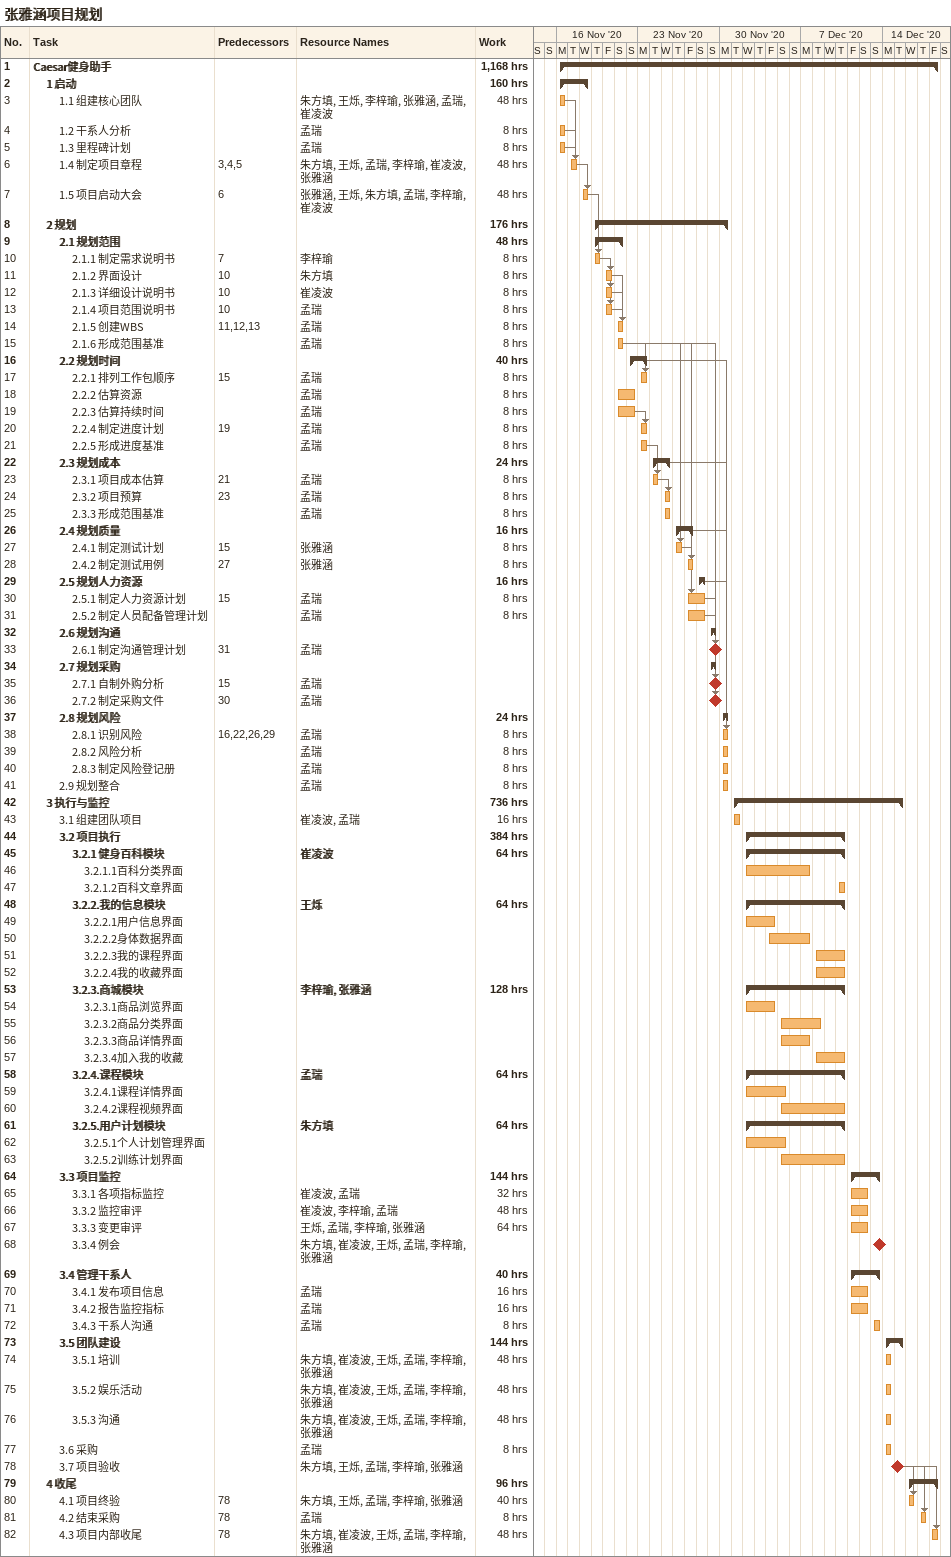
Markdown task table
张雅涵项目规划

| ID | Level | Task | Start | Finish | Predecessors | Resources | Work (h) |
|---|---|---|---|---|---|---|---|
| 1 | 1 | **Caesar健身助手** | 2020-11-16 | 2020-12-18 |  |  | 1168 |
| 2 | 2 | **1 启动** | 2020-11-16 | 2020-11-18 |  |  | 160 |
| 3 | 3 | 1.1 组建核心团队 | 2020-11-16 | 2020-11-16 |  | 朱方填, 王烁, 李梓瑜, 张雅涵, 孟瑞, 崔凌波 | 48 |
| 4 | 3 | 1.2 干系人分析 | 2020-11-16 | 2020-11-16 |  | 孟瑞 | 8 |
| 5 | 3 | 1.3 里程碑计划 | 2020-11-16 | 2020-11-16 |  | 孟瑞 | 8 |
| 6 | 3 | 1.4 制定项目章程 | 2020-11-17 | 2020-11-17 | 3, 4, 5 | 朱方填, 王烁, 孟瑞, 李梓瑜, 崔凌波, 张雅涵 | 48 |
| 7 | 3 | 1.5 项目启动大会 | 2020-11-18 | 2020-11-18 | 6 | 张雅涵, 王烁, 朱方填, 孟瑞, 李梓瑜, 崔凌波 | 48 |
| 8 | 2 | **2 规划** | 2020-11-19 | 2020-11-30 |  |  | 176 |
| 9 | 3 | **2.1 规划范围** | 2020-11-19 | 2020-11-21 |  |  | 48 |
| 10 | 4 | 2.1.1 制定需求说明书 | 2020-11-19 | 2020-11-19 | 7 | 李梓瑜 | 8 |
| 11 | 4 | 2.1.2 界面设计 | 2020-11-20 | 2020-11-20 | 10 | 朱方填 | 8 |
| 12 | 4 | 2.1.3 详细设计说明书 | 2020-11-20 | 2020-11-20 | 10 | 崔凌波 | 8 |
| 13 | 4 | 2.1.4 项目范围说明书 | 2020-11-20 | 2020-11-20 | 10 | 孟瑞 | 8 |
| 14 | 4 | 2.1.5 创建WBS | 2020-11-21 | 2020-11-21 | 11, 12, 13 | 孟瑞 | 8 |
| 15 | 4 | 2.1.6 形成范围基准 | 2020-11-21 | 2020-11-21 |  | 孟瑞 | 8 |
| 16 | 3 | **2.2 规划时间** | 2020-11-22 | 2020-11-23 |  |  | 40 |
| 17 | 4 | 2.2.1 排列工作包顺序 | 2020-11-23 | 2020-11-23 | 15 | 孟瑞 | 8 |
| 18 | 4 | 2.2.2 估算资源 | 2020-11-21 | 2020-11-22 |  | 孟瑞 | 8 |
| 19 | 4 | 2.2.3 估算持续时间 | 2020-11-21 | 2020-11-22 |  | 孟瑞 | 8 |
| 20 | 4 | 2.2.4 制定进度计划 | 2020-11-23 | 2020-11-23 | 19 | 孟瑞 | 8 |
| 21 | 4 | 2.2.5 形成进度基准 | 2020-11-23 | 2020-11-23 |  | 孟瑞 | 8 |
| 22 | 3 | **2.3 规划成本** | 2020-11-24 | 2020-11-25 |  |  | 24 |
| 23 | 4 | 2.3.1 项目成本估算 | 2020-11-24 | 2020-11-24 | 21 | 孟瑞 | 8 |
| 24 | 4 | 2.3.2 项目预算 | 2020-11-25 | 2020-11-25 | 23 | 孟瑞 | 8 |
| 25 | 4 | 2.3.3 形成范围基准 | 2020-11-25 | 2020-11-25 |  | 孟瑞 | 8 |
| 26 | 3 | **2.4 规划质量** | 2020-11-26 | 2020-11-27 |  |  | 16 |
| 27 | 4 | 2.4.1 制定测试计划 | 2020-11-26 | 2020-11-26 | 15 | 张雅涵 | 8 |
| 28 | 4 | 2.4.2 制定测试用例 | 2020-11-27 | 2020-11-27 | 27 | 张雅涵 | 8 |
| 29 | 3 | **2.5 规划人力资源** | 2020-11-28 | 2020-11-28 |  |  | 16 |
| 30 | 4 | 2.5.1 制定人力资源计划 | 2020-11-27 | 2020-11-28 | 15 | 孟瑞 | 8 |
| 31 | 4 | 2.5.2 制定人员配备管理计划 | 2020-11-27 | 2020-11-28 |  | 孟瑞 | 8 |
| 32 | 3 | **2.6 规划沟通** | 2020-11-29 | 2020-11-29 |  |  |  |
| 33 | 4 | 2.6.1 制定沟通管理计划 (milestone) | 2020-11-29 | 2020-11-29 | 31 | 孟瑞 |  |
| 34 | 3 | **2.7 规划采购** | 2020-11-29 | 2020-11-29 |  |  |  |
| 35 | 4 | 2.7.1 自制外购分析 (milestone) | 2020-11-29 | 2020-11-29 | 15 | 孟瑞 |  |
| 36 | 4 | 2.7.2 制定采购文件 (milestone) | 2020-11-29 | 2020-11-29 | 30 | 孟瑞 |  |
| 37 | 3 | **2.8 规划风险** | 2020-11-30 | 2020-11-30 |  |  | 24 |
| 38 | 4 | 2.8.1 识别风险 | 2020-11-30 | 2020-11-30 | 16, 22, 26, 29 | 孟瑞 | 8 |
| 39 | 4 | 2.8.2 风险分析 | 2020-11-30 | 2020-11-30 |  | 孟瑞 | 8 |
| 40 | 4 | 2.8.3 制定风险登记册 | 2020-11-30 | 2020-11-30 |  | 孟瑞 | 8 |
| 41 | 3 | 2.9 规划整合 | 2020-11-30 | 2020-11-30 |  | 孟瑞 | 8 |
| 42 | 2 | **3 执行与监控** | 2020-12-01 | 2020-12-15 |  |  | 736 |
| 43 | 3 | 3.1 组建团队项目 | 2020-12-01 | 2020-12-01 |  | 崔凌波, 孟瑞 | 16 |
| 44 | 3 | **3.2 项目执行** | 2020-12-02 | 2020-12-10 |  |  | 384 |
| 45 | 4 | **3.2.1 健身百科模块** | 2020-12-02 | 2020-12-10 |  | 崔凌波 | 64 |
| 46 | 5 | 3.2.1.1百科分类界面 | 2020-12-02 | 2020-12-07 |  |  |  |
| 47 | 5 | 3.2.1.2百科文章界面 | 2020-12-10 | 2020-12-10 |  |  |  |
| 48 | 4 | **3.2.2.我的信息模块** | 2020-12-02 | 2020-12-10 |  | 王烁 | 64 |
| 49 | 5 | 3.2.2.1用户信息界面 | 2020-12-02 | 2020-12-04 |  |  |  |
| 50 | 5 | 3.2.2.2身体数据界面 | 2020-12-04 | 2020-12-07 |  |  |  |
| 51 | 5 | 3.2.2.3我的课程界面 | 2020-12-08 | 2020-12-10 |  |  |  |
| 52 | 5 | 3.2.2.4我的收藏界面 | 2020-12-08 | 2020-12-10 |  |  |  |
| 53 | 4 | **3.2.3.商城模块** | 2020-12-02 | 2020-12-10 |  | 李梓瑜, 张雅涵 | 128 |
| 54 | 5 | 3.2.3.1商品浏览界面 | 2020-12-02 | 2020-12-04 |  |  |  |
| 55 | 5 | 3.2.3.2商品分类界面 | 2020-12-05 | 2020-12-08 |  |  |  |
| 56 | 5 | 3.2.3.3商品详情界面 | 2020-12-05 | 2020-12-07 |  |  |  |
| 57 | 5 | 3.2.3.4加入我的收藏 | 2020-12-08 | 2020-12-10 |  |  |  |
| 58 | 4 | **3.2.4.课程模块** | 2020-12-02 | 2020-12-10 |  | 孟瑞 | 64 |
| 59 | 5 | 3.2.4.1课程详情界面 | 2020-12-02 | 2020-12-05 |  |  |  |
| 60 | 5 | 3.2.4.2课程视频界面 | 2020-12-05 | 2020-12-10 |  |  |  |
| 61 | 4 | **3.2.5.用户计划模块** | 2020-12-02 | 2020-12-10 |  | 朱方填 | 64 |
| 62 | 5 | 3.2.5.1个人计划管理界面 | 2020-12-02 | 2020-12-05 |  |  |  |
| 63 | 5 | 3.2.5.2训练计划界面 | 2020-12-05 | 2020-12-10 |  |  |  |
| 64 | 3 | **3.3 项目监控** | 2020-12-11 | 2020-12-13 |  |  | 144 |
| 65 | 4 | 3.3.1 各项指标监控 | 2020-12-11 | 2020-12-12 |  | 崔凌波, 孟瑞 | 32 |
| 66 | 4 | 3.3.2 监控审评 | 2020-12-11 | 2020-12-12 |  | 崔凌波, 李梓瑜, 孟瑞 | 48 |
| 67 | 4 | 3.3.3 变更审评 | 2020-12-11 | 2020-12-12 |  | 王烁, 孟瑞, 李梓瑜, 张雅涵 | 64 |
| 68 | 4 | 3.3.4 例会 (milestone) | 2020-12-13 | 2020-12-13 |  | 朱方填, 崔凌波, 王烁, 孟瑞, 李梓瑜, 张雅涵 |  |
| 69 | 3 | **3.4 管理干系人** | 2020-12-11 | 2020-12-13 |  |  | 40 |
| 70 | 4 | 3.4.1 发布项目信息 | 2020-12-11 | 2020-12-12 |  | 孟瑞 | 16 |
| 71 | 4 | 3.4.2 报告监控指标 | 2020-12-11 | 2020-12-12 |  | 孟瑞 | 16 |
| 72 | 4 | 3.4.3 干系人沟通 | 2020-12-13 | 2020-12-13 |  | 孟瑞 | 8 |
| 73 | 3 | **3.5 团队建设** | 2020-12-14 | 2020-12-15 |  |  | 144 |
| 74 | 4 | 3.5.1 培训 | 2020-12-14 | 2020-12-14 |  | 朱方填, 崔凌波, 王烁, 孟瑞, 李梓瑜, 张雅涵 | 48 |
| 75 | 4 | 3.5.2 娱乐活动 | 2020-12-14 | 2020-12-14 |  | 朱方填, 崔凌波, 王烁, 孟瑞, 李梓瑜, 张雅涵 | 48 |
| 76 | 4 | 3.5.3 沟通 | 2020-12-14 | 2020-12-14 |  | 朱方填, 崔凌波, 王烁, 孟瑞, 李梓瑜, 张雅涵 | 48 |
| 77 | 3 | 3.6 采购 | 2020-12-14 | 2020-12-14 |  | 孟瑞 | 8 |
| 78 | 3 | 3.7 项目验收 (milestone) | 2020-12-15 | 2020-12-15 |  | 朱方填, 王烁, 孟瑞, 李梓瑜, 张雅涵 |  |
| 79 | 2 | **4 收尾** | 2020-12-16 | 2020-12-18 |  |  | 96 |
| 80 | 3 | 4.1 项目终验 | 2020-12-16 | 2020-12-16 | 78 | 朱方填, 王烁, 孟瑞, 李梓瑜, 张雅涵 | 40 |
| 81 | 3 | 4.2 结束采购 | 2020-12-17 | 2020-12-17 | 78 | 孟瑞 | 8 |
| 82 | 3 | 4.3 项目内部收尾 | 2020-12-18 | 2020-12-18 | 78 | 朱方填, 崔凌波, 王烁, 孟瑞, 李梓瑜, 张雅涵 | 48 |
